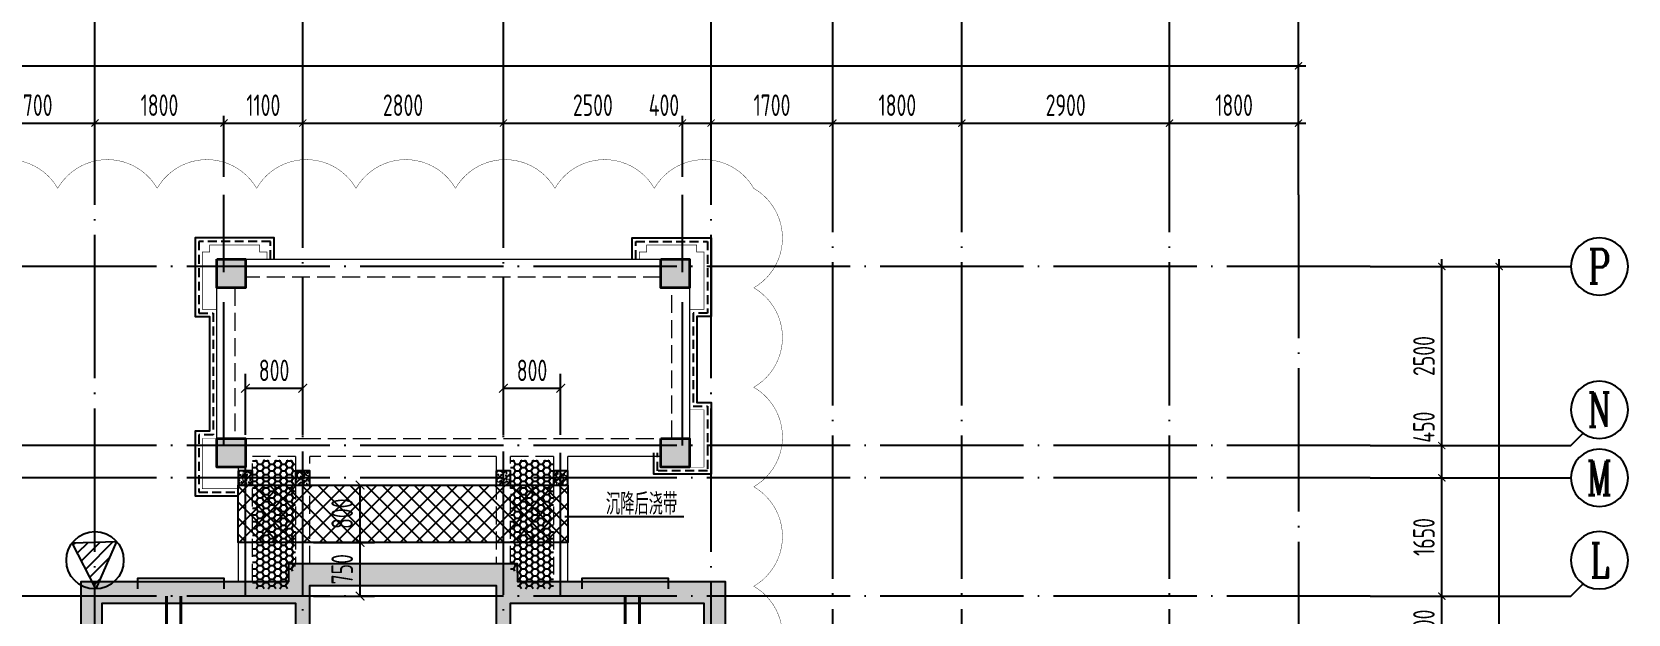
# Model space of a CAD drawing. Extents: x -1058961 to 23600, y -449123 to 2751847.
# Drawn here: x -300665 to -278384, y 25745 to 33867 of the extents above; entities that cross this region are included whole.
import ezdxf
from ezdxf.enums import TextEntityAlignment as Align

# ---------------------------------------------------------------- set-up
doc = ezdxf.new("R2010")
doc.units = 0
doc.header["$LTSCALE"] = 1000
for name, pattern in [('DASH', [0.35, 0.25, -0.1]), ('DOTE', [2.42, 2, -0.2, 0.02, -0.2]), ('HIDDEN', [0.375, 0.25, -0.125])]:
    doc.linetypes.add(name, pattern=pattern)
doc.layers.get('0').update_dxf_attribs({"linetype": 'CONTINUOUS'})
doc.layers.get('DEFPOINTS').update_dxf_attribs({"linetype": 'CONTINUOUS'})
for name, color, linetype in [('A-AXIS', 1, 'CONTINUOUS'), ('A-DOTE', 10, 'DOTE'), ('AXIS_NUM', 7, 'CONTINUOUS'), ('ROOF', 183, 'CONTINUOUS'), ('S-B板填充', 251, 'CONTINUOUS'), ('S-L主梁线', 4, 'DASH'), ('S-Q墙填充', 252, 'CONTINUOUS'), ('S-Q墙实线', 6, 'CONTINUOUS'), ('S-Q墙标注', 3, 'CONTINUOUS'), ('S-X详图标注', 3, 'CONTINUOUS'), ('S-Y一般标注', 3, 'CONTINUOUS'), ('S-Z柱填充', 252, 'CONTINUOUS'), ('S-Z柱实线', 6, 'CONTINUOUS'), ('S-板正筋', 2, 'CONTINUOUS'), ('S-构造柱', 212, 'CONTINUOUS'), ('S-楼板文字', 7, 'CONTINUOUS'), ('S-洞口边线', 7, 'CONTINUOUS'), ('后浇带', 8, 'CONTINUOUS'), ('看线', 251, 'CONTINUOUS')]:
    doc.layers.add(name, color=color, linetype=linetype)
doc.layers.add('审图修改', color=2, linetype='CONTINUOUS', plot=False)
doc.layers.add('配箍校核', color=34, linetype='CONTINUOUS', plot=False)
doc.styles.add('TSSD_Axis', font='complex.shx', dxfattribs={"width": 0.7, "bigfont": 'hztxt.shx'})
doc.styles.add('TSSD_DIMENSION', font='Tssdeng.shx', dxfattribs={"width": 0.7, "bigfont": 'tssdchn.shx'})
doc.styles.add('TSSD_REIN', font='tssdeng.shx', dxfattribs={"width": 0.7, "height": 300, "bigfont": 'tssdchn.shx'})
doc.styles.add('结构文字', font='zstxt.shx', dxfattribs={"width": 0.7, "bigfont": 'zshz.shx'})
doc.dimstyles.new('STRUCK', dxfattribs={"dimtxt": 400, "dimasz": 121, "dimexe": 200, "dimexo": 150, "dimgap": 115, "dimtad": 1, "dimdec": 0, "dimdsep": 46, "dimtxsty": '结构文字', "dimblk": 'ARCHTICK', "dimcen": 400, "dimclrd": 3, "dimclre": 3, "dimclrt": 7, "dimadec": 0, "dimazin": 0, "dimtfac": 1, "dimtdec": 0, "dimtix": 1, "dimtmove": 2, "dimatfit": 3, "dimldrblk": '_DIMX', "dimfxl": 0, "dimtolj": 1, "dimtzin": 0, "dimarcsym": 0})
doc.dimstyles.new('TSSD_100_100', dxfattribs={"dimtxt": 300, "dimasz": 100, "dimexe": 100, "dimexo": 250, "dimgap": 100, "dimtad": 1, "dimdec": 0, "dimzin": 0, "dimdsep": 46, "dimtxsty": 'TSSD_DIMENSION', "dimblk": 'ARCHTICK', "dimcen": 0, "dimdle": 100, "dimclrt": 7, "dimadec": 0, "dimazin": 0, "dimtfac": 1, "dimtdec": 0, "dimtix": 1, "dimtmove": 2, "dimatfit": 3, "dimldrblk": 'ARCHTICK', "dimfxl": 0, "dimtolj": 1, "dimtzin": 0, "dimarcsym": 0})
pattern_1 = [(0, (-241905.893, -188945.05), (81.642857, 47.136514), [54.42857, -108.857143]), (120, (-241905.893, -188945.05), (-81.642847, 47.136531), [54.42857, -108.857143]), (60, (-241905.893, -188945.05), (1e-05, 94.273045), [-108.857143, 54.42857])]

# ---------------------------------------------------------------- blocks, each defined once
blk = doc.blocks.new('_ArchTick')
at = {"color": 0, "linetype": 'ByBlock', "const_width": 0.15}
blk.add_lwpolyline([(-0.5, -0.5), (0.5, 0.5)], dxfattribs=at)
blk = doc.blocks.new('*D3139')
at = {"layer": 'DEFPOINTS', "color": 0}
for p in [(37800, 22100), (36100, 21100), (37800, 21100)]:
    blk.add_point(p, dxfattribs=at)
at = {"layer": 'S-Y一般标注', "color": 0, "lineweight": -2}
for p, q in [((36000, 22100), (37900, 22100)), ((36100, 21350), (36100, 22200)), ((37800, 21350), (37800, 22200))]:
    blk.add_line(p, q, dxfattribs=at)
at = {"layer": 'S-Y一般标注', "color": 0, "lineweight": -2, "xscale": 100, "yscale": 100, "zscale": 100, "rotation": 180}
blk.add_blockref('_ArchTick', (36100, 22100), dxfattribs=at)
at = {"layer": 'S-Y一般标注', "color": 0, "lineweight": -2, "xscale": 100, "yscale": 100, "zscale": 100}
blk.add_blockref('_ArchTick', (37800, 22100), dxfattribs=at)
at = {"layer": 'S-Y一般标注', "color": 7, "insert": (36950, 22350), "char_height": 300, "attachment_point": 5, "style": 'TSSD_DIMENSION'}
blk.add_mtext('\\A1;1700', dxfattribs=at)
blk = doc.blocks.new('*D3140')
at = {"layer": 'DEFPOINTS', "color": 0}
for p in [(40700, 22100), (39600, 21100), (40700, 21100)]:
    blk.add_point(p, dxfattribs=at)
at = {"layer": 'S-Y一般标注', "color": 0, "lineweight": -2}
for p, q in [((39500, 22100), (40800, 22100)), ((39600, 21350), (39600, 22200)), ((40700, 21350), (40700, 22200))]:
    blk.add_line(p, q, dxfattribs=at)
at = {"layer": 'S-Y一般标注', "color": 0, "lineweight": -2, "xscale": 100, "yscale": 100, "zscale": 100, "rotation": 180}
blk.add_blockref('_ArchTick', (39600, 22100), dxfattribs=at)
at = {"layer": 'S-Y一般标注', "color": 0, "lineweight": -2, "xscale": 100, "yscale": 100, "zscale": 100}
blk.add_blockref('_ArchTick', (40700, 22100), dxfattribs=at)
at = {"layer": 'S-Y一般标注', "color": 7, "insert": (40150, 22350), "char_height": 300, "attachment_point": 5, "style": 'TSSD_DIMENSION'}
blk.add_mtext('\\A1;1100', dxfattribs=at)
blk = doc.blocks.new('*D3141')
at = {"layer": 'DEFPOINTS', "color": 0}
for p in [(43500, 22100), (40700, 21100), (43500, 21100)]:
    blk.add_point(p, dxfattribs=at)
at = {"layer": 'S-Y一般标注', "color": 0, "lineweight": -2}
for p, q in [((40600, 22100), (43600, 22100)), ((40700, 21350), (40700, 22200)), ((43500, 21350), (43500, 22200))]:
    blk.add_line(p, q, dxfattribs=at)
at = {"layer": 'S-Y一般标注', "color": 0, "lineweight": -2, "xscale": 100, "yscale": 100, "zscale": 100, "rotation": 180}
blk.add_blockref('_ArchTick', (40700, 22100), dxfattribs=at)
at = {"layer": 'S-Y一般标注', "color": 0, "lineweight": -2, "xscale": 100, "yscale": 100, "zscale": 100}
blk.add_blockref('_ArchTick', (43500, 22100), dxfattribs=at)
at = {"layer": 'S-Y一般标注', "color": 7, "insert": (42100, 22350), "char_height": 300, "attachment_point": 5, "style": 'TSSD_DIMENSION'}
blk.add_mtext('\\A1;2800', dxfattribs=at)
blk = doc.blocks.new('*D3142')
at = {"layer": 'DEFPOINTS', "color": 0}
for p in [(46400, 22100), (46000, 21100), (46400, 21100)]:
    blk.add_point(p, dxfattribs=at)
at = {"layer": 'S-Y一般标注', "color": 0, "lineweight": -2}
for p, q in [((45900, 22100), (46500, 22100)), ((46000, 21350), (46000, 22200)), ((46400, 21350), (46400, 22200))]:
    blk.add_line(p, q, dxfattribs=at)
at = {"layer": 'S-Y一般标注', "color": 0, "lineweight": -2, "xscale": 100, "yscale": 100, "zscale": 100, "rotation": 180}
blk.add_blockref('_ArchTick', (46000, 22100), dxfattribs=at)
at = {"layer": 'S-Y一般标注', "color": 0, "lineweight": -2, "xscale": 100, "yscale": 100, "zscale": 100}
blk.add_blockref('_ArchTick', (46400, 22100), dxfattribs=at)
at = {"layer": 'S-Y一般标注', "color": 7, "insert": (45742, 22350), "char_height": 300, "attachment_point": 5, "style": 'TSSD_DIMENSION'}
blk.add_mtext('\\A1;400', dxfattribs=at)
blk = doc.blocks.new('*D3143')
at = {"layer": 'DEFPOINTS', "color": 0}
for p in [(48100, 22100), (46400, 21100), (48100, 21100)]:
    blk.add_point(p, dxfattribs=at)
at = {"layer": 'S-Y一般标注', "color": 0, "lineweight": -2}
for p, q in [((46300, 22100), (48200, 22100)), ((46400, 21350), (46400, 22200)), ((48100, 21350), (48100, 22200))]:
    blk.add_line(p, q, dxfattribs=at)
at = {"layer": 'S-Y一般标注', "color": 0, "lineweight": -2, "xscale": 100, "yscale": 100, "zscale": 100, "rotation": 180}
blk.add_blockref('_ArchTick', (46400, 22100), dxfattribs=at)
at = {"layer": 'S-Y一般标注', "color": 0, "lineweight": -2, "xscale": 100, "yscale": 100, "zscale": 100}
blk.add_blockref('_ArchTick', (48100, 22100), dxfattribs=at)
at = {"layer": 'S-Y一般标注', "color": 7, "insert": (47250, 22350), "char_height": 300, "attachment_point": 5, "style": 'TSSD_DIMENSION'}
blk.add_mtext('\\A1;1700', dxfattribs=at)
blk = doc.blocks.new('*D3144')
at = {"layer": 'DEFPOINTS', "color": 0}
for p in [(49900, 22100), (48100, 21100), (49900, 21100)]:
    blk.add_point(p, dxfattribs=at)
at = {"layer": 'S-Y一般标注', "color": 0, "lineweight": -2}
for p, q in [((48000, 22100), (50000, 22100)), ((48100, 21350), (48100, 22200)), ((49900, 21350), (49900, 22200))]:
    blk.add_line(p, q, dxfattribs=at)
at = {"layer": 'S-Y一般标注', "color": 0, "lineweight": -2, "xscale": 100, "yscale": 100, "zscale": 100, "rotation": 180}
blk.add_blockref('_ArchTick', (48100, 22100), dxfattribs=at)
at = {"layer": 'S-Y一般标注', "color": 0, "lineweight": -2, "xscale": 100, "yscale": 100, "zscale": 100}
blk.add_blockref('_ArchTick', (49900, 22100), dxfattribs=at)
at = {"layer": 'S-Y一般标注', "color": 7, "insert": (49000, 22350), "char_height": 300, "attachment_point": 5, "style": 'TSSD_DIMENSION'}
blk.add_mtext('\\A1;1800', dxfattribs=at)
blk = doc.blocks.new('*D3145')
at = {"layer": 'DEFPOINTS', "color": 0}
for p in [(52800, 22100), (49900, 21100), (52800, 21100)]:
    blk.add_point(p, dxfattribs=at)
at = {"layer": 'S-Y一般标注', "color": 0, "lineweight": -2}
for p, q in [((49800, 22100), (52900, 22100)), ((49900, 21350), (49900, 22200)), ((52800, 21350), (52800, 22200))]:
    blk.add_line(p, q, dxfattribs=at)
at = {"layer": 'S-Y一般标注', "color": 0, "lineweight": -2, "xscale": 100, "yscale": 100, "zscale": 100, "rotation": 180}
blk.add_blockref('_ArchTick', (49900, 22100), dxfattribs=at)
at = {"layer": 'S-Y一般标注', "color": 0, "lineweight": -2, "xscale": 100, "yscale": 100, "zscale": 100}
blk.add_blockref('_ArchTick', (52800, 22100), dxfattribs=at)
at = {"layer": 'S-Y一般标注', "color": 7, "insert": (51350, 22350), "char_height": 300, "attachment_point": 5, "style": 'TSSD_DIMENSION'}
blk.add_mtext('\\A1;2900', dxfattribs=at)
blk = doc.blocks.new('*D3146')
at = {"layer": 'DEFPOINTS', "color": 0}
for p in [(54600, 22100), (52800, 21100), (54600, 21100)]:
    blk.add_point(p, dxfattribs=at)
at = {"layer": 'S-Y一般标注', "color": 0, "lineweight": -2}
for p, q in [((52700, 22100), (54700, 22100)), ((52800, 21350), (52800, 22200)), ((54600, 21350), (54600, 22200))]:
    blk.add_line(p, q, dxfattribs=at)
at = {"layer": 'S-Y一般标注', "color": 0, "lineweight": -2, "xscale": 100, "yscale": 100, "zscale": 100, "rotation": 180}
blk.add_blockref('_ArchTick', (52800, 22100), dxfattribs=at)
at = {"layer": 'S-Y一般标注', "color": 0, "lineweight": -2, "xscale": 100, "yscale": 100, "zscale": 100}
blk.add_blockref('_ArchTick', (54600, 22100), dxfattribs=at)
at = {"layer": 'S-Y一般标注', "color": 7, "insert": (53700, 22350), "char_height": 300, "attachment_point": 5, "style": 'TSSD_DIMENSION'}
blk.add_mtext('\\A1;1800', dxfattribs=at)
blk = doc.blocks.new('*D3147')
at = {"layer": 'DEFPOINTS', "color": 0}
for p in [(54600, 22900), (4600, 21100), (54600, 21100)]:
    blk.add_point(p, dxfattribs=at)
at = {"layer": 'S-Y一般标注', "color": 0, "lineweight": -2}
for p, q in [((4600, 21350), (4600, 23000)), ((54600, 21350), (54600, 23000)), ((4500, 22900), (54700, 22900))]:
    blk.add_line(p, q, dxfattribs=at)
at = {"layer": 'S-Y一般标注', "color": 0, "lineweight": -2, "xscale": 100, "yscale": 100, "zscale": 100, "rotation": 180}
blk.add_blockref('_ArchTick', (4600, 22900), dxfattribs=at)
at = {"layer": 'S-Y一般标注', "color": 0, "lineweight": -2, "xscale": 100, "yscale": 100, "zscale": 100}
blk.add_blockref('_ArchTick', (54600, 22900), dxfattribs=at)
at = {"layer": 'S-Y一般标注', "color": 7, "insert": (29600, 23150), "char_height": 300, "attachment_point": 5, "style": 'TSSD_DIMENSION'}
blk.add_mtext('\\A1;50000', dxfattribs=at)
blk = doc.blocks.new('*D3162')
at = {"layer": 'DEFPOINTS', "color": 0}
for p in [(39600, 22100), (37800, 21100), (39600, 21100)]:
    blk.add_point(p, dxfattribs=at)
at = {"layer": 'S-Y一般标注', "color": 0, "lineweight": -2}
for p, q in [((37700, 22100), (39700, 22100)), ((37800, 21350), (37800, 22200)), ((39600, 21350), (39600, 22200))]:
    blk.add_line(p, q, dxfattribs=at)
at = {"layer": 'S-Y一般标注', "color": 0, "lineweight": -2, "xscale": 100, "yscale": 100, "zscale": 100, "rotation": 180}
blk.add_blockref('_ArchTick', (37800, 22100), dxfattribs=at)
at = {"layer": 'S-Y一般标注', "color": 0, "lineweight": -2, "xscale": 100, "yscale": 100, "zscale": 100}
blk.add_blockref('_ArchTick', (39600, 22100), dxfattribs=at)
at = {"layer": 'S-Y一般标注', "color": 7, "insert": (38700, 22350), "char_height": 300, "attachment_point": 5, "style": 'TSSD_DIMENSION'}
blk.add_mtext('\\A1;1800', dxfattribs=at)
blk = doc.blocks.new('*D3163')
at = {"layer": 'DEFPOINTS', "color": 0}
for p in [(46000, 22100), (43500, 21100), (46000, 21100)]:
    blk.add_point(p, dxfattribs=at)
at = {"layer": 'S-Y一般标注', "color": 0, "lineweight": -2}
for p, q in [((43400, 22100), (46100, 22100)), ((43500, 21350), (43500, 22200)), ((46000, 21350), (46000, 22200))]:
    blk.add_line(p, q, dxfattribs=at)
at = {"layer": 'S-Y一般标注', "color": 0, "lineweight": -2, "xscale": 100, "yscale": 100, "zscale": 100, "rotation": 180}
blk.add_blockref('_ArchTick', (43500, 22100), dxfattribs=at)
at = {"layer": 'S-Y一般标注', "color": 0, "lineweight": -2, "xscale": 100, "yscale": 100, "zscale": 100}
blk.add_blockref('_ArchTick', (46000, 22100), dxfattribs=at)
at = {"layer": 'S-Y一般标注', "color": 7, "insert": (44750, 22350), "char_height": 300, "attachment_point": 5, "style": 'TSSD_DIMENSION'}
blk.add_mtext('\\A1;2500', dxfattribs=at)
blk = doc.blocks.new('*D3187')
at = {"layer": 'DEFPOINTS', "color": 0}
for p in [(55600, 20100), (57400, 20100), (55600, 4600)]:
    blk.add_point(p, dxfattribs=at)
at = {"layer": 'S-Y一般标注', "color": 0, "lineweight": -2}
for p, q in [((55850, 20100), (57500, 20100)), ((57400, 4500), (57400, 20200)), ((55850, 4600), (57500, 4600))]:
    blk.add_line(p, q, dxfattribs=at)
at = {"layer": 'S-Y一般标注', "color": 0, "lineweight": -2, "xscale": 100, "yscale": 100, "zscale": 100}
for p, rotation in [((57400, 20100), 90), ((57400, 4600), 270)]:
    blk.add_blockref('_ArchTick', p, dxfattribs=dict(at, rotation=rotation))
at = {"layer": 'S-Y一般标注', "color": 7, "insert": (57150, 12350), "char_height": 300, "attachment_point": 5, "rotation": 90, "style": 'TSSD_DIMENSION'}
blk.add_mtext('\\A1;15500', dxfattribs=at)
blk = doc.blocks.new('*D3188')
at = {"layer": 'DEFPOINTS', "color": 0}
for p in [(55600, 15500), (56600, 15500), (55600, 14700)]:
    blk.add_point(p, dxfattribs=at)
at = {"layer": 'S-Y一般标注', "color": 0, "lineweight": -2}
for p, q in [((56600, 14600), (56600, 15600)), ((55850, 15500), (56700, 15500)), ((55850, 14700), (56700, 14700))]:
    blk.add_line(p, q, dxfattribs=at)
at = {"layer": 'S-Y一般标注', "color": 0, "lineweight": -2, "xscale": 100, "yscale": 100, "zscale": 100}
for p, rotation in [((56600, 15500), 90), ((56600, 14700), 270)]:
    blk.add_blockref('_ArchTick', p, dxfattribs=dict(at, rotation=rotation))
at = {"layer": 'S-Y一般标注', "color": 7, "insert": (56350, 15100), "char_height": 300, "attachment_point": 5, "rotation": 90, "style": 'TSSD_DIMENSION'}
blk.add_mtext('\\A1;800', dxfattribs=at)
blk = doc.blocks.new('*D3189')
at = {"layer": 'DEFPOINTS', "color": 0}
for p in [(55600, 17600), (56600, 17600), (55600, 17150)]:
    blk.add_point(p, dxfattribs=at)
at = {"layer": 'S-Y一般标注', "color": 0, "lineweight": -2}
for p, q in [((56600, 17050), (56600, 17700)), ((55850, 17600), (56700, 17600)), ((55850, 17150), (56700, 17150))]:
    blk.add_line(p, q, dxfattribs=at)
at = {"layer": 'S-Y一般标注', "color": 0, "lineweight": -2, "xscale": 100, "yscale": 100, "zscale": 100}
for p, rotation in [((56600, 17600), 90), ((56600, 17150), 270)]:
    blk.add_blockref('_ArchTick', p, dxfattribs=dict(at, rotation=rotation))
at = {"layer": 'S-Y一般标注', "color": 7, "insert": (56350, 17858), "char_height": 300, "attachment_point": 5, "rotation": 90, "style": 'TSSD_DIMENSION'}
blk.add_mtext('\\A1;450', dxfattribs=at)
blk = doc.blocks.new('*D3190')
at = {"layer": 'DEFPOINTS', "color": 0}
for p in [(55600, 20100), (56600, 20100), (55600, 17600)]:
    blk.add_point(p, dxfattribs=at)
at = {"layer": 'S-Y一般标注', "color": 0, "lineweight": -2}
for p, q in [((55850, 20100), (56700, 20100)), ((56600, 17500), (56600, 20200)), ((55850, 17600), (56700, 17600))]:
    blk.add_line(p, q, dxfattribs=at)
at = {"layer": 'S-Y一般标注', "color": 0, "lineweight": -2, "xscale": 100, "yscale": 100, "zscale": 100}
for p, rotation in [((56600, 20100), 90), ((56600, 17600), 270)]:
    blk.add_blockref('_ArchTick', p, dxfattribs=dict(at, rotation=rotation))
at = {"layer": 'S-Y一般标注', "color": 7, "insert": (56350, 18850), "char_height": 300, "attachment_point": 5, "rotation": 90, "style": 'TSSD_DIMENSION'}
blk.add_mtext('\\A1;2500', dxfattribs=at)
blk = doc.blocks.new('ts_axno')
at = {"color": 0, "linetype": 'ByBlock', "lineweight": -2}
blk.add_circle((0, 0), 0.5, dxfattribs=at)
at = {"color": 0, "linetype": 'ByBlock', "lineweight": -2, "style": 'TSSD_Axis', "width": 0.7}
blk.add_attdef('A', text='', height=0.6, dxfattribs=at).set_placement((0, 0), align=Align.MIDDLE_CENTER)
blk = doc.blocks.new('*D3193')
at = {"layer": 'DEFPOINTS', "color": 0}
for p in [(55600, 17150), (56600, 17150), (55600, 15500)]:
    blk.add_point(p, dxfattribs=at)
at = {"layer": 'S-Y一般标注', "color": 0, "lineweight": -2}
for p, q in [((56600, 15400), (56600, 17250)), ((55850, 17150), (56700, 17150)), ((55850, 15500), (56700, 15500))]:
    blk.add_line(p, q, dxfattribs=at)
at = {"layer": 'S-Y一般标注', "color": 0, "lineweight": -2, "xscale": 100, "yscale": 100, "zscale": 100}
for p, rotation in [((56600, 17150), 90), ((56600, 15500), 270)]:
    blk.add_blockref('_ArchTick', p, dxfattribs=dict(at, rotation=rotation))
at = {"layer": 'S-Y一般标注', "color": 7, "insert": (56350, 16325), "char_height": 300, "attachment_point": 5, "rotation": 90, "style": 'TSSD_DIMENSION'}
blk.add_mtext('\\A1;1650', dxfattribs=at)
blk = doc.blocks.new('20210803.08135812')
at = {"color": 1, "const_width": 8}
for points in [[(35150, 15500), (34950, 15500), (34950, 16300), (35050, 16300), (35050, 16400), (35340, 16400), (35340, 16400), (35460, 16400), (35460, 16400), (35750, 16400), (35750, 16300), (35850, 16300), (35850, 16200)], [(41750, 15500), (41950, 15500), (41950, 16300), (41850, 16300), (41850, 16400), (41560, 16400), (41560, 16400), (41440, 16400), (41440, 16400), (41150, 16400), (41150, 16300), (41050, 16300), (41050, 16200)], [(41750, 14100), (41950, 14100), (41950, 13300), (41350, 13300), (41350, 13500)], [(35150, 13700), (34950, 13700), (34950, 13000), (35450, 13000)]]:
    blk.add_lwpolyline(points, dxfattribs=at)
at = {"layer": '看线', "color": 201}
for points in [[(35950, 16200), (35950, 16500), (34850, 16500), (34850, 15400), (35050, 15400), (35050, 13800), (34850, 13800), (34850, 12900), (35450, 12900)], [(40950, 16200), (40950, 16500), (42050, 16500), (42050, 15400), (41850, 15400), (41850, 14200), (42050, 14200), (42050, 13200), (41250, 13200), (41250, 13500)]]:
    blk.add_lwpolyline(points, dxfattribs=at)
at = {"layer": '看线', "color": 201, "linetype": 'HIDDEN', "ltscale": 0.5}
for points in [[(35900, 16200), (35900, 16450), (34900, 16450), (34900, 15450), (35100, 15450), (35100, 13750), (34900, 13750), (34900, 12950), (35450, 12950)], [(41000, 16200), (41000, 16450), (42000, 16450), (42000, 15450), (41800, 15450), (41800, 14150), (42000, 14150), (42000, 13250), (41300, 13250), (41300, 13500)]]:
    blk.add_lwpolyline(points, dxfattribs=at)
at = {"layer": '看线', "color": 202, "ltscale": 0.5}
for points in [[(34050, 11600), (34050, 11750), (35250, 11750), (35250, 11600)], [(40250, 11600), (40250, 11750), (41450, 11750), (41450, 11600)]]:
    blk.add_lwpolyline(points, dxfattribs=at)
blk = doc.blocks.new('20210807.15313460')
at = {"layer": 'S-Q墙填充', "ltscale": 0.5}
h = blk.add_hatch(dxfattribs=at)
h.set_pattern_fill('ARMORED', color=252, scale=30, style=0)
h.set_pattern_definition([(50, (11951.9, 28771.39), (215.17805, -18.82564), [22.5, -247.5]), (355, (11951.9, 28771.4), (-41.6254, 225.65764), [18, -198]), (100.4514, (11969.82, 28769.82), (173.5528, 206.83186), [19.12206, -210.34263]), (46.1842, (11951.9, 28831.4), (320.1723, -49.6557), [33.75, -371.25]), (96.6356, (11978.57, 28827.25), (280.3988, 292.2354), [28.6831, -315.5139]), (351.1842, (11951.9, 28831.4), (280.3986, 292.2356), [27, -297]), (21, (11981.9, 28816.39), (179.07212, -120.78567), [22.5, -247.5]), (326, (11981.9, 28816.4), (72.9946, 217.545), [18, -198]), (71.4514, (11996.82, 28806.32), (252.0668, 96.75915), [19.12206, -210.34263]), (37.5, (11951.89, 28771.39), (3.647957, 99.868156), [0, -195.6, 0, -201, 0, -198.75]), (7.5, (11951.89, 28771.39), (78.92086, 118.32351), [0, -114.6, 0, -191.1, 0, -75.75]), (327.5, (11884.99, 28771.39), (160.14673, -6.76646), [0, -75, 0, -234, 0, -310.5]), (317.5, (11855, 28771.39), (174.95585, 30.0315), [0, -97.5, 0, -155.4, 0, -220.5]), (45, (11951.9, 28771.39), (-106.06602, 106.06602), [])])
h.paths.add_polyline_path([(111216, 66240), (109616, 66240), (109216, 66240), (106316, 66240), (105866, 66240), (104966, 66240), (104516, 66240), (103016, 66240), (103016, 67040), (103016, 68040), (102366, 68040), (100716, 68038), (100116, 68041), (100115, 68290), (96916, 68290), (96916, 68040), (96316, 68040), (94716, 68040), (94016, 68040), (94016, 67040), (94016, 66240), (81316, 66240), (80866, 66240), (79966, 66240), (79516, 66240), (78016, 66240), (78016, 67040), (78016, 68040), (77366, 68040), (75715, 68040), (75116, 68040), (75116, 68290), (71916, 68290), (71916, 68040), (71316, 68040), (69716, 68040), (69016, 68040), (69016, 67040), (69016, 66240), (60816, 66240), (60816, 63240), (60816, 60640), (60816, 58540), (63616, 58540), (70116, 58539), (70116, 57340), (71166, 57340), (73516, 57340), (75866, 57340), (76916, 57340), (76916, 58440), (82516, 58440), (83416, 58440), (86016, 58440), (88616, 58440), (89516, 58440), (95116, 58440), (95116, 57440), (96166, 57440), (98516, 57440), (100866, 57440), (101916, 57440), (101916, 58540), (107516, 58540), (108416, 58540), (111216, 58540)])
h.paths.add_polyline_path([(64616, 58840), (64616, 60290), (64416, 60290), (64416, 58840), (63616, 58840), (61116, 58840), (61116, 60640), (61116, 63140), (61816, 63140), (61816, 63340), (61116, 63340), (61116, 65940), (61516, 65940), (62416, 65940), (62716, 65940), (62716, 65290), (62916, 65290), (62916, 65940), (65616, 65940), (65616, 63140), (65816, 63140), (65816, 65940), (66166, 65940), (67066, 65940), (67416, 65940), (67416, 65140), (67616, 65140), (67616, 65940), (69316, 65940), (69316, 67040), (69316, 67740), (69716, 67740), (71316, 67740), (72016, 67740), (72016, 66540), (72216, 66540), (72216, 67840), (72216, 67990), (74816, 67990), (74816, 67840), (74816, 66540), (75016, 66540), (75016, 67740), (75715, 67740), (77366, 67740), (77716, 67740), (77716, 67040), (77716, 65940), (79416, 65940), (79416, 65140), (79616, 65140), (79616, 65940), (79966, 65940), (80866, 65940), (81216, 65940), (81216, 63140), (81416, 63140), (81416, 65940), (84116, 65940), (84116, 63140), (84316, 63140), (84316, 65940), (84616, 65940), (85616, 65940), (85916, 65940), (85916, 65940), (86116, 65940), (86116, 65940), (86416, 65940), (87416, 65940), (87716, 65940), (87716, 63139), (87916, 63139), (87916, 65940), (90616, 65940), (90616, 63140), (90816, 63140), (90816, 65940), (91166, 65940), (92066, 65940), (92416, 65940), (92416, 65140), (92616, 65140), (92616, 65940), (94316, 65940), (94316, 67040), (94316, 67740), (94716, 67740), (96316, 67740), (97016, 67740), (97016, 66540), (97216, 66540), (97216, 67990), (99816, 67990), (99816, 66540), (100016, 66540), (100016, 67740), (100716, 67740), (102366, 67740), (102716, 67740), (102716, 67040), (102716, 65940), (104416, 65940), (104416, 65140), (104616, 65140), (104616, 65940), (104966, 65940), (105866, 65940), (106216, 65940), (106216, 63140), (106416, 63140), (106416, 65940), (109116, 65940), (109116, 65290), (109316, 65290), (109316, 65940), (109616, 65940), (110516, 65940), (110916, 65940), (110916, 63340), (110216, 63340), (110216, 63140), (110916, 63140), (110916, 60640), (110916, 58840), (108416, 58840), (107616, 58840), (107616, 60290), (107416, 60290), (107416, 58840), (101916, 58840), (101916, 59090), (101616, 59090), (101616, 58740), (101616, 57740), (100866, 57740), (98516, 57740), (96166, 57740), (95416, 57740), (95416, 58740), (95416, 59090), (95116, 59090), (95116, 58740), (89616, 58740), (89616, 60290), (89416, 60290), (89416, 58740), (88616, 58740), (86016, 58740), (83416, 58740), (82616, 58740), (82616, 60290), (82416, 60290), (82416, 58740), (76916, 58739), (76916, 59090), (76616, 59090), (76616, 58739), (76616, 57640), (75866, 57640), (73516, 57640), (71166, 57640), (70416, 57640), (70416, 58739), (70416, 59090), (70116, 59090), (70116, 58839)], flags=16)
at = {"layer": 'S-Z柱填充'}
for points in [[(95916, 72540), (96316, 72540), (96316, 72140), (95916, 72140)], [(102116, 72540), (102516, 72540), (102516, 72140), (102116, 72140)], [(95916, 70040), (96316, 70040), (96316, 69640), (95916, 69640)], [(102116, 70040), (102516, 70040), (102516, 69640), (102116, 69640)]]:
    blk.add_hatch(color=256, dxfattribs=at).paths.add_polyline_path(points)
at = {"layer": 'S-L主梁线', "linetype": 'ByBlock', "lineweight": 18}
for p, q in [((96316, 72539), (102116, 72540)), ((95916, 70040), (95916, 72140)), ((102516, 72140), (102516, 70040)), ((100816, 68040), (100816, 69790)), ((102116, 69790), (100816, 69790)), ((96216, 69640), (96216, 68040))]:
    blk.add_line(p, q, dxfattribs=at)
at = {"layer": 'S-L主梁线', "linetype": 'DASH', "lineweight": 18}
for p, q in [((102116, 72290), (96316, 72289)), ((96166, 72140), (96166, 70040)), ((102266, 70040), (102266, 72140)), ((96316, 70040), (97116, 70040)), ((97116, 70040), (99916, 70040)), ((99916, 70040), (100716, 70040)), ((100716, 70040), (102116, 70040)), ((96416, 68040), (96416, 69790)), ((97016, 69790), (96416, 69790)), ((97016, 69790), (97016, 68290)), ((97216, 68290), (97216, 69790)), ((99816, 69790), (97216, 69790)), ((99816, 69790), (99816, 68290)), ((100016, 68290), (100016, 69790)), ((100616, 69790), (100016, 69790)), ((100616, 69790), (100616, 68040))]:
    blk.add_line(p, q, dxfattribs=at)
at = {"layer": 'S-Q墙实线'}
for points in [[(103016, 67040), (103016, 68040), (103016, 68040), (100116, 68040), (100115, 68290), (96916, 68290), (96916, 68040), (94016, 68040), (94016, 66240)], [(94316, 67040), (94316, 67740), (97016, 67740), (97016, 66540)], [(97216, 66540), (97216, 67990), (99816, 67990), (99816, 66540)], [(100016, 66540), (100016, 67740), (102716, 67740), (102716, 67040)]]:
    blk.add_lwpolyline(points, dxfattribs=at)
at = {"layer": 'S-Z柱实线', "lineweight": 35}
for points in [[(95916, 72540), (96316, 72540), (96316, 72140), (95916, 72140)], [(102116, 72540), (102516, 72540), (102516, 72140), (102116, 72140)], [(95916, 70040), (96316, 70040), (96316, 69640), (95916, 69640)], [(102116, 70040), (102516, 70040), (102516, 69640), (102116, 69640)]]:
    blk.add_lwpolyline(points, close=True, dxfattribs=at)
blk = doc.blocks.new('20210730.02141516')
at = {"layer": 'S-构造柱'}
h = blk.add_hatch(dxfattribs=at)
h.set_pattern_fill('ARMORED', color=256, scale=15, angle=-90, style=0)
h.set_pattern_definition([(320, (-154189.41, 3278673.45), (-9.4128202, -107.5890274), [11.25, -123.75]), (265, (-154189.41, 3278673.45), (112.82882, 20.8127), [9, -99]), (10.4514, (-154190.19, 3278664.49), (103.4159313, -86.7764073), [9.5610285, -105.1713168]), (316.1842, (-154159.41, 3278673.45), (-24.827852, -160.0861573), [16.875, -185.625]), (6.6356, (-154161.48, 3278660.11), (146.117681, -140.199406), [14.341543, -157.75695]), (261.1842, (-154159.41, 3278673.45), (146.11779, -140.199292), [13.5, -148.5]), (291, (-154166.91, 3278658.45), (-60.3928336, -89.5360578), [11.25, -123.75]), (236, (-154166.91, 3278658.45), (108.7725068, -36.4972998), [9, -99]), (341.4514, (-154171.94, 3278650.99), (48.3795745, -126.0333943), [9.5610285, -105.1713168]), (307.5, (-154189.41, 3278673.454), (49.93407807, -1.8239783), [0, -97.8, 0, -100.5, 0, -99.375]), (277.5, (-154189.41, 3278673.454), (59.1617568, -39.4604306), [0, -57.3, 0, -95.55, 0, -37.875]), (237.5, (-154189.41, 3278706.904), (-3.38323076, -80.07336543), [0, -37.5, 0, -117, 0, -155.25]), (227.5, (-154189.41, 3278721.904), (15.0157473, -87.4779254), [0, -48.75, 0, -77.7, 0, -110.25]), (315, (-154189.41, 3278673.454), (53.0330086, 53.0330086), [])])
h.paths.add_polyline_path([(200, 200), (200, 0), (0, 0), (0, 200)])
blk.add_lwpolyline([(200, 200), (200, 0), (0, 0), (0, 200)], close=True, dxfattribs=at)
blk = doc.blocks.new('20210809.18285270')
at = {"layer": 'ROOF', "xscale": -1, "rotation": 4.61764226855621e-08}
for p in [(35500, 12550), (36300, 12550), (39100, 12550), (39900, 12550)]:
    blk.add_blockref('20210730.02141516', p, dxfattribs=at)
blk = doc.blocks.new('*D2753')
at = {"layer": 'DEFPOINTS', "color": 0}
for p in [(-296884, 28895), (-297684, 28095), (-296884, 28095)]:
    blk.add_point(p, dxfattribs=at)
at = {"layer": 'S-Q墙标注', "color": 3, "lineweight": -2}
for p, q in [((-297684, 28245), (-297684, 29095)), ((-296884, 28245), (-296884, 29095)), ((-297684, 28895), (-296884, 28895))]:
    blk.add_line(p, q, dxfattribs=at)
at = {"layer": 'S-Q墙标注', "color": 3, "lineweight": -2, "xscale": 121, "yscale": 121, "zscale": 121, "rotation": 180}
blk.add_blockref('_ArchTick', (-297684, 28895), dxfattribs=at)
at = {"layer": 'S-Q墙标注', "color": 3, "lineweight": -2, "xscale": 121, "yscale": 121, "zscale": 121}
blk.add_blockref('_ArchTick', (-296884, 28895), dxfattribs=at)
at = {"layer": 'S-Q墙标注', "color": 7, "insert": (-297284, 29145), "char_height": 300, "attachment_point": 5, "style": 'TSSD_REIN'}
blk.add_mtext('\\A1;800', dxfattribs=at)
blk = doc.blocks.new('_DIMX')
blk.add_line((-150, 0), (150, 0))
at = {"const_width": 50}
blk.add_lwpolyline([(-70, -70), (70, 70)], dxfattribs=at)
blk = doc.blocks.new('*D2754')
at = {"layer": 'DEFPOINTS', "color": 0}
for p in [(-293284, 28895), (-294084, 28095), (-293284, 28095)]:
    blk.add_point(p, dxfattribs=at)
at = {"layer": 'S-Q墙标注', "color": 3, "lineweight": -2}
for p, q in [((-294084, 28245), (-294084, 29095)), ((-293284, 28245), (-293284, 29095)), ((-294084, 28895), (-293284, 28895))]:
    blk.add_line(p, q, dxfattribs=at)
at = {"layer": 'S-Q墙标注', "color": 3, "lineweight": -2, "xscale": 121, "yscale": 121, "zscale": 121, "rotation": 180}
blk.add_blockref('_ArchTick', (-294084, 28895), dxfattribs=at)
at = {"layer": 'S-Q墙标注', "color": 3, "lineweight": -2, "xscale": 121, "yscale": 121, "zscale": 121}
blk.add_blockref('_ArchTick', (-293284, 28895), dxfattribs=at)
at = {"layer": 'S-Q墙标注', "color": 7, "insert": (-293684, 29145), "char_height": 300, "attachment_point": 5, "style": 'TSSD_REIN'}
blk.add_mtext('\\A1;800', dxfattribs=at)
blk = doc.blocks.new('*D3357')
at = {"layer": 'DEFPOINTS', "color": 0}
for p in [(-296884, 27545), (-296084, 27545), (-296884, 26745)]:
    blk.add_point(p, dxfattribs=at)
at = {"layer": 'S-Q墙标注', "color": 3, "lineweight": -2}
for p, q in [((-296734, 27545), (-295884, 27545)), ((-296084, 26745), (-296084, 27545)), ((-296734, 26745), (-295884, 26745))]:
    blk.add_line(p, q, dxfattribs=at)
at = {"layer": 'S-Q墙标注', "color": 3, "lineweight": -2, "xscale": 121, "yscale": 121, "zscale": 121}
for p, rotation in [((-296084, 27545), 90), ((-296084, 26745), 270)]:
    blk.add_blockref('_ArchTick', p, dxfattribs=dict(at, rotation=rotation))
at = {"layer": 'S-Q墙标注', "color": 7, "insert": (-296334, 27145), "char_height": 300, "attachment_point": 5, "rotation": 90, "style": 'TSSD_REIN'}
blk.add_mtext('\\A1;800', dxfattribs=at)
blk = doc.blocks.new('*D3356')
at = {"layer": 'DEFPOINTS', "color": 0}
for p in [(-296884, 26745), (-296084, 26745), (-296884, 25995)]:
    blk.add_point(p, dxfattribs=at)
at = {"layer": 'S-Q墙标注', "color": 3, "lineweight": -2}
for p, q in [((-296734, 26745), (-295884, 26745)), ((-296084, 25995), (-296084, 26745)), ((-296734, 25995), (-295884, 25995))]:
    blk.add_line(p, q, dxfattribs=at)
at = {"layer": 'S-Q墙标注', "color": 3, "lineweight": -2, "xscale": 121, "yscale": 121, "zscale": 121}
for p, rotation in [((-296084, 26745), 90), ((-296084, 25995), 270)]:
    blk.add_blockref('_ArchTick', p, dxfattribs=dict(at, rotation=rotation))
at = {"layer": 'S-Q墙标注', "color": 7, "insert": (-296334, 26370), "char_height": 300, "attachment_point": 5, "rotation": 90, "style": 'TSSD_REIN'}
blk.add_mtext('\\A1;750', dxfattribs=at)
blk = doc.blocks.new('20210726.16350016')
at = {"layer": 'A-AXIS'}
for p, q in [((37800, 21100), (37800, 23900)), ((40700, 21100), (40700, 23900)), ((43500, 21100), (43500, 23900)), ((46400, 21100), (46400, 23900)), ((48100, 21100), (48100, 23900)), ((49900, 21100), (49900, 23900)), ((52800, 21100), (52800, 23900)), ((54600, 21100), (54600, 23900)), ((55600, 20100), (58400, 20100)), ((58400, 17600), (58571.6, 17771.7)), ((55600, 17600), (58400, 17600)), ((55600, 17150), (58400, 17150)), ((58400, 15500), (58571.6, 15671.7)), ((55600, 15500), (58400, 15500))]:
    blk.add_line(p, q, dxfattribs=at)
at = {"layer": 'A-DOTE'}
for p, q in [((37800, 13700), (37800, 21100)), ((39600, 17600), (39600, 21100)), ((40700, 13100.3), (40700, 21100)), ((43500, 13100.3), (43500, 21100)), ((46000, 17600), (46000, 21100)), ((46400, 13700), (46400, 21100)), ((48100, 10900), (48100, 21100)), ((49900, 10900), (49900, 21100)), ((52800, 10900), (52800, 21100)), ((54600, 21100), (54600, 3600)), ((55600, 20100), (3600, 20100)), ((55600, 17600), (3600, 17600)), ((39900, 15500), (39900, 17600)), ((44300, 15500), (44300, 17600)), ((55600, 17150), (3600, 17150)), ((55600, 15500), (3600, 15500))]:
    blk.add_line(p, q, dxfattribs=at)
at = {"layer": 'A-AXIS'}
ref = blk.add_blockref('ts_axno', (58800, 20100), dxfattribs=dict(at, xscale=-800, yscale=800, zscale=800))
ref.add_attrib('G', 'P', dxfattribs={"layer": 'AXIS_NUM', "height": 480, "style": 'TSSD_Axis', "width": 0.7}).set_placement((58800, 20100), align=Align.MIDDLE_CENTER)
ref = blk.add_blockref('ts_axno', (58800, 18100), dxfattribs=dict(at, xscale=-800, yscale=800, zscale=800))
ref.add_attrib('G', 'N', dxfattribs={"layer": 'AXIS_NUM', "height": 480, "style": 'TSSD_Axis', "width": 0.7}).set_placement((58800, 18100), align=Align.MIDDLE_CENTER)
ref = blk.add_blockref('ts_axno', (58800, 17150), dxfattribs=dict(at, xscale=-800, yscale=800, zscale=800, rotation=359.9999999999997))
ref.add_attrib('G', 'M', dxfattribs={"layer": 'AXIS_NUM', "height": 480, "rotation": 360, "style": 'TSSD_Axis', "width": 0.7}).set_placement((58800, 17150), align=Align.MIDDLE_CENTER)
ref = blk.add_blockref('ts_axno', (58800, 16000), dxfattribs=dict(at, xscale=-800, yscale=800, zscale=800))
ref.add_attrib('G', 'L', dxfattribs={"layer": 'AXIS_NUM', "height": 480, "style": 'TSSD_Axis', "width": 0.7}).set_placement((58800, 16000), align=Align.MIDDLE_CENTER)
at = {"layer": 'S-Y一般标注'}
for base, p1, p2, picture, middle in [((54600, 22900), (4600, 21100), (54600, 21100), '*D3147', (29600, 23150)), ((37800, 22100), (36100, 21100), (37800, 21100), '*D3139', (36950, 22350)), ((39600, 22100), (37800, 21100), (39600, 21100), '*D3162', (38700, 22350)), ((40700, 22100), (39600, 21100), (40700, 21100), '*D3140', (40150, 22350)), ((43500, 22100), (40700, 21100), (43500, 21100), '*D3141', (42100, 22350)), ((46000, 22100), (43500, 21100), (46000, 21100), '*D3163', (44750, 22350)), ((48100, 22100), (46400, 21100), (48100, 21100), '*D3143', (47250, 22350)), ((49900, 22100), (48100, 21100), (49900, 21100), '*D3144', (49000, 22350)), ((52800, 22100), (49900, 21100), (52800, 21100), '*D3145', (51350, 22350)), ((54600, 22100), (52800, 21100), (54600, 21100), '*D3146', (53700, 22350))]:
    dim = blk.add_linear_dim(base=base, p1=p1, p2=p2, dimstyle='TSSD_100_100', dxfattribs=at)
    dim.commit()
    dim.dimension.update_dxf_attribs({"geometry": picture, "text_midpoint": middle})
dim = blk.add_linear_dim(base=(46400, 22100), p1=(46000, 21100), p2=(46400, 21100), dimstyle='TSSD_100_100', dxfattribs=at)
dim.commit()
dim.dimension.update_dxf_attribs({"geometry": '*D3142', "text_midpoint": (45741.9, 22350), "dimtype": 160})
for base, p1, p2, picture, middle in [((57400, 20100), (55600, 4600), (55600, 20100), '*D3187', (57150, 12350)), ((56600, 20100), (55600, 17600), (55600, 20100), '*D3190', (56350, 18850)), ((56600, 17150), (55600, 15500), (55600, 17150), '*D3193', (56350, 16325)), ((56600, 15500), (55600, 14700), (55600, 15500), '*D3188', (56350, 15100))]:
    dim = blk.add_linear_dim(base=base, p1=p1, p2=p2, angle=90, dimstyle='TSSD_100_100', dxfattribs=at)
    dim.commit()
    dim.dimension.update_dxf_attribs({"geometry": picture, "text_midpoint": middle})
dim = blk.add_linear_dim(base=(56600, 17600), p1=(55600, 17150), p2=(55600, 17600), angle=90, dimstyle='TSSD_100_100', dxfattribs=at)
dim.commit()
dim.dimension.update_dxf_attribs({"geometry": '*D3189', "text_midpoint": (56350, 17858.1), "dimtype": 160})

msp = doc.modelspace()

# ---------------------------------------------------------------- hatches: boundary and pattern name
at = {"layer": 'S-B板填充', "linetype": 'ByBlock'}
h = msp.add_hatch(dxfattribs=at)
h.set_pattern_fill('HONEY', color=252, scale=17.142857, style=0)
h.set_pattern_definition(pattern_1)
edge = h.paths.add_edge_path()
edge.add_line((-297584.65, 26095.06), (-297584.07, 27895.19))
edge.add_line((-297584.07, 27895.19), (-296983.59, 27895.19))
edge.add_line((-296983.59, 27895.19), (-296984.51, 26345.06))
edge.add_line((-296984.51, 26345.06), (-297084.51, 26345.06))
edge.add_line((-297084.51, 26345.06), (-297084.51, 26095.06))
edge.add_line((-297084.51, 26095.06), (-297584.65, 26094.97))
h = msp.add_hatch(dxfattribs=at)
h.set_pattern_fill('HONEY', color=252, scale=17.142857, style=0)
h.set_pattern_definition(pattern_1)
edge = h.paths.add_edge_path()
edge.add_line((-293384.37, 26095.06), (-293384.12, 27895.1))
edge.add_line((-293384.12, 27895.1), (-293984.51, 27895.1))
edge.add_line((-293984.51, 27895.1), (-293984.51, 26345.06))
edge.add_line((-293984.51, 26345.06), (-293884.51, 26345.06))
edge.add_line((-293884.51, 26345.06), (-293884.51, 26095.06))
edge.add_line((-293884.51, 26095.06), (-293384.37, 26094.97))
at = {"layer": 'S-X详图标注'}
h = msp.add_hatch(dxfattribs=at)
h.set_pattern_fill('METAL', color=256, scale=30, style=0)
h.set_pattern_definition([(45, (-154957.23, -399898.75), (-84.852814, 84.852814), [])])
h.paths.add_polyline_path([(-299771.29, 26095.27), (-300101.87, 26738.22), (-299483.09, 26758.3)])
at = {"layer": '后浇带'}
h = msp.add_hatch(dxfattribs=at)
h.set_pattern_fill('ANSI37', color=144, scale=50, angle=90, style=0)
h.set_pattern_definition([(135, (-169640.61, -326241.36), (-112.2532, -112.2532), []), (225, (-169640.61, -326241.36), (112.2532, -112.2532), [])])
h.paths.add_polyline_path([(-297784.14, 27545.06), (-293184.07, 27545.06), (-293184.07, 26745.06), (-297784.14, 26745.06)])

# ---------------------------------------------------------------- linework, layer by layer
at = {"layer": 'S-X详图标注'}
msp.add_lwpolyline([(-299771.29, 26095.27), (-300101.87, 26738.22), (-299483.09, 26758.3), (-299771.29, 26095.27)], dxfattribs=at)
msp.add_circle((-299784.26, 26495.06), 400, dxfattribs=at)
at = {"layer": 'S-板正筋', "color": 5, "linetype": 'DASH', "const_width": 42.86}
for points in [[(-298784.26, 23504.61), (-298784.26, 25995.06)], [(-298584.25, 23504.61), (-298584.25, 25995.06)], [(-292384.25, 23504.61), (-292384.25, 25995.06)], [(-292184.24, 23504.61), (-292184.24, 25995.06)]]:
    msp.add_lwpolyline(points, dxfattribs=at)
at = {"layer": 'S-洞口边线'}
msp.add_line((-293225.31, 27106.66), (-291563.19, 27106.66), dxfattribs=at)
at = {"layer": '后浇带', "color": 144}
msp.add_lwpolyline([(-297784.14, 27545.06), (-293184.07, 27545.06), (-293184.07, 26745.06), (-297784.14, 26745.06)], close=True, dxfattribs=at)
at = {"layer": '审图修改', "color": 2, "const_width": 5}
msp.add_lwpolyline([(-301692.33, 31684.97, -0.57735027), (-300304.35, 31684.97, -0.57735027), (-298916.36, 31684.97, -0.57735027), (-297528.38, 31684.97, -0.57735027), (-296140.4, 31684.97, -0.57735027), (-294752.42, 31684.97, -0.57735027), (-293364.44, 31684.97, -0.57735027), (-291976.46, 31684.97, -0.57735027), (-290588.47, 31684.97, -0.57735027), (-290588.47, 30296.98, -0.57735027), (-290588.47, 28909, -0.57735027), (-290588.47, 27521.02, -0.57735027), (-290588.47, 26133.04, -0.57735027), (-290588.47, 24745.06, -0.57735027), (-291976.46, 24745.06, -0.57735027), (-293364.44, 24745.06, -0.57735027), (-294752.42, 24745.06, -0.57735027), (-296140.4, 24745.06, -0.57735027), (-297528.38, 24745.06, -0.57735027), (-298916.36, 24745.06, -0.57735027), (-300304.35, 24745.06, -0.57735027), (-301692.33, 24745.06, -0.57735027)], format="xyb", dxfattribs=at)

# ---------------------------------------------------------------- block references
msp.add_blockref('20210803.08135812', (-333234.26, 14495.06))
at = {"layer": 'A-DOTE'}
msp.add_blockref('20210726.16350016', (-337584.26, 10495.01), dxfattribs=at)
at = {"layer": 'S-Q墙填充'}
msp.add_blockref('20210807.15313460', (-393999.9, -41844.51), dxfattribs=at)
at = {"layer": '配箍校核'}
msp.add_blockref('20210809.18285270', (-333084.65, 14994.89), dxfattribs=at)

# ---------------------------------------------------------------- texts
at = {"layer": 'S-楼板文字', "style": 'TSSD_REIN', "width": 0.7}
msp.add_text('沉降后浇带', height=300, dxfattribs=at).set_placement((-292653.19, 27131.75))

# ---------------------------------------------------------------- dimensions: what is measured, and where the dimension line sits
at = {"layer": 'S-Q墙标注'}
for base, p1, p2, picture, middle in [((-296884.26, 28895.06), (-297684.26, 28095.06), (-296884.26, 28095.06), '*D2753', (-297284.26, 29145.06)), ((-293284.26, 28895.06), (-294084.26, 28095.06), (-293284.26, 28095.06), '*D2754', (-293684.26, 29145.06))]:
    dim = msp.add_linear_dim(base=base, p1=p1, p2=p2, dimstyle='STRUCK', override={"dimtxt": 300, "dimgap": 100, "dimtxsty": 'TSSD_REIN'}, dxfattribs=at)
    dim.commit()
    dim.dimension.update_dxf_attribs({"geometry": picture, "text_midpoint": middle})
for base, p1, p2, picture, middle in [((-296083.59, 27545.06), (-296883.59, 26745.06), (-296883.58, 27545.06), '*D3357', (-296333.59, 27145.06)), ((-296083.59, 26745.06), (-296883.59, 25995.06), (-296883.59, 26745.06), '*D3356', (-296333.59, 26370.06))]:
    dim = msp.add_linear_dim(base=base, p1=p1, p2=p2, angle=90, dimstyle='STRUCK', override={"dimtxt": 300, "dimgap": 100, "dimtxsty": 'TSSD_REIN'}, dxfattribs=at)
    dim.commit()
    dim.dimension.update_dxf_attribs({"geometry": picture, "text_midpoint": middle})

doc.saveas('drawing.dxf')
